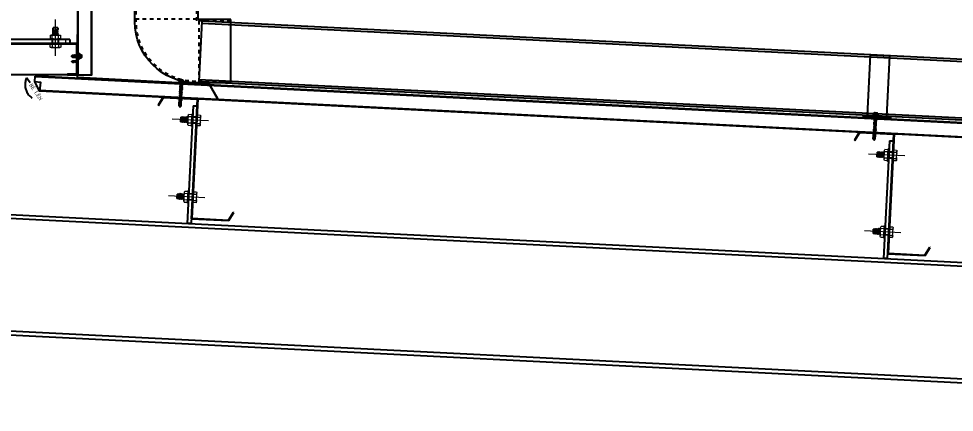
# Model space of a CAD drawing. Header units: inches. Extents: x 1359 to 46357, y -3807 to 191.
# Drawn here: x 23406.93 to 23432.88, y -905.88 to -894.96 of the extents above; entities that cross this region are included whole.
import ezdxf

# ---------------------------------------------------------------- set-up
doc = ezdxf.new("R2010")
doc.units = ezdxf.units.IN
doc.header["$MEASUREMENT"] = 0
for name, pattern in [('CENTER2', [28.575, 19.05, -3.175, 3.175, -3.175]), ('DASHED2', [9.525, 6.35, -3.175]), ('HIDDEN', [0.375, 0.25, -0.125])]:
    doc.linetypes.add(name, pattern=pattern)
for name, color, linetype in [('2', 2, 'Continuous'), ('2NET-VE', 8, 'Continuous'), ('5', 5, 'Continuous'), ('7', 7, 'Continuous'), ('DASHED', 8, 'DASHED2'), ('DOWNPOUT', 52, 'Continuous'), ('flashing', 6, 'Continuous'), ('GIANG', 1, 'Continuous'), ('ROOFING', 4, 'Continuous'), ('STRUCTURE', 1, 'Continuous')]:
    doc.layers.add(name, color=color, linetype=linetype)
doc.layers.add('8', color=8, linetype='CENTER2', lineweight=13)
doc.layers.add('S-STEEL-BEAM', color=3, linetype='Continuous', lineweight=0)
doc.styles.add('dim', font='vni-acad.shx', dxfattribs={"width": 0.65})
doc.styles.add('ST1', font='vntimeh.shx', dxfattribs={"width": 0.6})
doc.dimstyles.new('75', dxfattribs={"dimtxt": 3, "dimasz": 1.5, "dimexe": 0.5, "dimexo": 0.5, "dimgap": 1, "dimtad": 1, "dimdec": 0, "dimlfac": 75, "dimzin": 0, "dimdsep": 46, "dimtxsty": 'ST1', "dimblk": 'OBLIQUE', "dimcen": 1, "dimdle": 1, "dimclrd": 8, "dimclre": 8, "dimclrt": 3, "dimadec": 0, "dimazin": 0, "dimtfac": 1, "dimtdec": 0, "dimtix": 1, "dimtmove": 1, "dimatfit": 3, "dimfxl": 0, "dimtfill": 1, "dimtolj": 1, "dimtzin": 0, "dimlwd": -1, "dimlwe": -1, "dimarcsym": 1})

# ---------------------------------------------------------------- blocks, each defined once
blk = doc.blocks.new('*A174')
at = {"layer": 'S-STEEL-BEAM', "color": 2, "linetype": 'Continuous', "lineweight": 0}
for p, q in [((422.811, 241.769), (420.853, 241.769)), ((420.853, 241.702), (422.811, 241.702)), ((422.811, 241.702), (422.811, 241.769))]:
    blk.add_line(p, q, dxfattribs=at)
blk = doc.blocks.new('*U7')
at = {"layer": '2NET-VE', "ltscale": 0.5}
for p, q in [((0, 8.3), (12.1, 8.3)), ((25.6, 7.4), (25.5, 7.4)), ((0, -8.3), (12.1, -8.3)), ((25.6, -7.4), (25.6, -7.4))]:
    blk.add_line(p, q, dxfattribs=at)
at = {"layer": '7', "linetype": 'Continuous'}
for p, q in [((24.6, 6.4), (25.8, 7.7)), ((25, -6.4), (26.5, 6.4)), ((25.8, 7.7), (26.5, 6.4)), ((26.5, 6.4), (27.7, 7.7)), ((26.9, -6.4), (28.4, 6.4)), ((27.7, 7.7), (28.4, 6.4)), ((28.4, 6.4), (29.7, 7.7)), ((28.9, -6.4), (30.4, 6.4)), ((29.7, 7.7), (30.4, 6.4)), ((30.4, 6.4), (31.6, 7.7)), ((30.8, -6.4), (32.3, 6.4)), ((31.6, 7.7), (32.3, 6.4)), ((32.3, 6.4), (33.5, 7.7)), ((32.7, -6.4), (34.2, 6.4)), ((32.7, -6.4), (34.2, 6.4)), ((33.5, 7.7), (34.2, 6.4)), ((34.2, 6.4), (35.5, 7.7)), ((34.7, -6.4), (36.2, 6.4)), ((35.5, 7.7), (36.2, 6.4)), ((36.2, 6.4), (37.4, 7.7)), ((36.6, -6.4), (38.1, 6.4)), ((36.6, -6.4), (38.1, 6.4)), ((36.6, -6.4), (38.1, 6.4)), ((37.4, 7.7), (38.1, 6.4)), ((38.1, 6.4), (39.3, 7.7)), ((38.5, -6.4), (40, 6.4)), ((39.3, 7.7), (40, 6.4)), ((44.5, 6.4), (40, 6.4)), ((44.5, 6.4), (44.5, -6.4)), ((24.8, -6.4), (24.3, -6.4)), ((25, -6.4), (24.6, -6.4)), ((25, -6.4), (25.7, -7.7)), ((25.7, -7.7), (26.9, -6.4)), ((26.9, -6.4), (27.7, -7.7)), ((27.7, -7.7), (28.9, -6.4)), ((28.9, -6.4), (29.6, -7.7)), ((29.6, -7.7), (30.8, -6.4)), ((30.8, -6.4), (31.5, -7.7)), ((31.5, -7.7), (32.7, -6.4)), ((32.7, -6.4), (33.5, -7.7)), ((33.5, -7.7), (34.7, -6.4)), ((34.7, -6.4), (35.4, -7.7)), ((35.4, -7.7), (36.6, -6.4)), ((36.6, -6.4), (37.3, -7.7)), ((37.3, -7.7), (38.5, -6.4)), ((38.5, -6.4), (44.5, -6.4))]:
    blk.add_line(p, q, dxfattribs=at)
at = {"layer": '8', "ltscale": 10}
blk.add_line((-32.8, 0), (68.2, 0), dxfattribs=at)
at = {"layer": '8', "linetype": 'Continuous'}
for p, q in [((-10.2, 8.8), (-10.2, 11.9)), ((-10.2, -11.9), (-10.2, 11.9)), ((-0.9, 14.9), (-9.3, 14.9)), ((-1.4, 8.8), (-8.9, 8.8)), ((0, 8.8), (0, 11.9)), ((0, -11.9), (0, 11.9)), ((12.1, -17.6), (12.1, 17.6)), ((12.1, 17.6), (14.1, 17.6)), ((14.1, -17.6), (14.1, 17.6)), ((14.1, 8.8), (14.1, 11.9)), ((14.1, -11.9), (14.1, 11.9)), ((15, 14.9), (23.4, 14.9)), ((15.5, 8.8), (22.9, 8.8)), ((24.3, 8.8), (24.3, 11.9)), ((24.3, -11.9), (24.3, 11.9)), ((-10.2, -8.8), (-10.2, -11.9)), ((-9.3, -14.9), (-0.9, -14.9)), ((-1.4, -8.8), (-8.9, -8.8)), ((0, -8.8), (0, -11.9)), ((12.1, -17.6), (14.1, -17.6)), ((14.1, -8.8), (14.1, -11.9)), ((23.4, -14.9), (15, -14.9)), ((15.5, -8.8), (22.9, -8.8)), ((24.3, -8.8), (24.3, -11.9))]:
    blk.add_line(p, q, dxfattribs=at)
for centre, radius, start, end in [((-4.7, 11.9), 5.58, 146.602, 180), ((-6.1, 11.9), 4.1, 180, 228.5476), ((-6.1, 5.7), 4.1, 131.4524, 180), ((-4.1, 11.9), 4.1, 311.4524, 0), ((-4.1, 5.7), 4.1, 0, 48.5476), ((-5.6, 11.9), 5.58, 0, 33.398), ((19.7, 11.9), 5.58, 146.602, 180), ((18.2, 11.9), 4.1, 180, 228.5476), ((18.2, 5.7), 4.1, 131.4524, 180), ((20.2, 11.9), 4.1, 311.4524, 0), ((20.2, 5.7), 4.1, 0, 48.5476), ((18.8, 11.9), 5.58, 0, 33.398), ((-6.1, -5.7), 4.1, 180, 228.5476), ((-6.1, -11.9), 4.1, 131.4524, 180), ((-4.7, -11.9), 5.58, 180, 213.398), ((-4.1, -5.7), 4.1, 311.4524, 0), ((-4.1, -11.9), 4.1, 0, 48.5476), ((-5.6, -11.9), 5.58, 326.602, 0), ((18.2, -5.7), 4.1, 180, 228.5476), ((18.2, -11.9), 4.1, 131.4524, 180), ((19.7, -11.9), 5.58, 180, 213.398), ((20.2, -5.7), 4.1, 311.4524, 0), ((20.2, -11.9), 4.1, 0, 48.5476), ((18.8, -11.9), 5.58, 326.602, 0)]:
    blk.add_arc(centre, radius, start, end, dxfattribs=at)
blk = doc.blocks.new('*U8')
at = {"layer": '2NET-VE', "ltscale": 0.5}
for p, q in [((0, 8.3), (12.1, 8.3)), ((25.6, 7.4), (25.5, 7.4)), ((0, -8.3), (12.1, -8.3)), ((25.6, -7.4), (25.6, -7.4))]:
    blk.add_line(p, q, dxfattribs=at)
at = {"layer": '7', "linetype": 'Continuous'}
for p, q in [((24.6, 6.4), (25.8, 7.7)), ((25, -6.4), (26.5, 6.4)), ((25.8, 7.7), (26.5, 6.4)), ((26.5, 6.4), (27.7, 7.7)), ((26.9, -6.4), (28.4, 6.4)), ((27.7, 7.7), (28.4, 6.4)), ((28.4, 6.4), (29.7, 7.7)), ((28.9, -6.4), (30.4, 6.4)), ((29.7, 7.7), (30.4, 6.4)), ((30.4, 6.4), (31.6, 7.7)), ((30.8, -6.4), (32.3, 6.4)), ((31.6, 7.7), (32.3, 6.4)), ((32.3, 6.4), (33.5, 7.7)), ((32.7, -6.4), (34.2, 6.4)), ((32.7, -6.4), (34.2, 6.4)), ((33.5, 7.7), (34.2, 6.4)), ((34.2, 6.4), (35.5, 7.7)), ((34.7, -6.4), (36.2, 6.4)), ((35.5, 7.7), (36.2, 6.4)), ((36.2, 6.4), (37.4, 7.7)), ((36.6, -6.4), (38.1, 6.4)), ((36.6, -6.4), (38.1, 6.4)), ((36.6, -6.4), (38.1, 6.4)), ((37.4, 7.7), (38.1, 6.4)), ((38.1, 6.4), (39.3, 7.7)), ((38.5, -6.4), (40, 6.4)), ((39.3, 7.7), (40, 6.4)), ((44.5, 6.4), (40, 6.4)), ((44.5, 6.4), (44.5, -6.4)), ((24.8, -6.4), (24.3, -6.4)), ((25, -6.4), (24.6, -6.4)), ((25, -6.4), (25.7, -7.7)), ((25.7, -7.7), (26.9, -6.4)), ((26.9, -6.4), (27.7, -7.7)), ((27.7, -7.7), (28.9, -6.4)), ((28.9, -6.4), (29.6, -7.7)), ((29.6, -7.7), (30.8, -6.4)), ((30.8, -6.4), (31.5, -7.7)), ((31.5, -7.7), (32.7, -6.4)), ((32.7, -6.4), (33.5, -7.7)), ((33.5, -7.7), (34.7, -6.4)), ((34.7, -6.4), (35.4, -7.7)), ((35.4, -7.7), (36.6, -6.4)), ((36.6, -6.4), (37.3, -7.7)), ((37.3, -7.7), (38.5, -6.4)), ((38.5, -6.4), (44.5, -6.4))]:
    blk.add_line(p, q, dxfattribs=at)
at = {"layer": '8', "ltscale": 10}
blk.add_line((-32.8, 0), (68.2, 0), dxfattribs=at)
at = {"layer": '8', "linetype": 'Continuous'}
for p, q in [((-10.2, 8.8), (-10.2, 11.9)), ((-10.2, -11.9), (-10.2, 11.9)), ((-0.9, 14.9), (-9.3, 14.9)), ((-1.4, 8.8), (-8.9, 8.8)), ((0, 8.8), (0, 11.9)), ((0, -11.9), (0, 11.9)), ((12.1, -17.6), (12.1, 17.6)), ((12.1, 17.6), (14.1, 17.6)), ((14.1, -17.6), (14.1, 17.6)), ((14.1, 8.8), (14.1, 11.9)), ((14.1, -11.9), (14.1, 11.9)), ((15, 14.9), (23.4, 14.9)), ((15.5, 8.8), (22.9, 8.8)), ((24.3, 8.8), (24.3, 11.9)), ((24.3, -11.9), (24.3, 11.9)), ((-10.2, -8.8), (-10.2, -11.9)), ((-9.3, -14.9), (-0.9, -14.9)), ((-1.4, -8.8), (-8.9, -8.8)), ((0, -8.8), (0, -11.9)), ((12.1, -17.6), (14.1, -17.6)), ((14.1, -8.8), (14.1, -11.9)), ((23.4, -14.9), (15, -14.9)), ((15.5, -8.8), (22.9, -8.8)), ((24.3, -8.8), (24.3, -11.9))]:
    blk.add_line(p, q, dxfattribs=at)
for centre, radius, start, end in [((-4.7, 11.9), 5.58, 146.602, 180), ((-6.1, 11.9), 4.1, 180, 228.5476), ((-6.1, 5.7), 4.1, 131.4524, 180), ((-4.1, 11.9), 4.1, 311.4524, 0), ((-4.1, 5.7), 4.1, 0, 48.5476), ((-5.6, 11.9), 5.58, 0, 33.398), ((19.7, 11.9), 5.58, 146.602, 180), ((18.2, 11.9), 4.1, 180, 228.5476), ((18.2, 5.7), 4.1, 131.4524, 180), ((20.2, 11.9), 4.1, 311.4524, 0), ((20.2, 5.7), 4.1, 0, 48.5476), ((18.8, 11.9), 5.58, 0, 33.398), ((-6.1, -5.7), 4.1, 180, 228.5476), ((-6.1, -11.9), 4.1, 131.4524, 180), ((-4.7, -11.9), 5.58, 180, 213.398), ((-4.1, -5.7), 4.1, 311.4524, 0), ((-4.1, -11.9), 4.1, 0, 48.5476), ((-5.6, -11.9), 5.58, 326.602, 0), ((18.2, -5.7), 4.1, 180, 228.5476), ((18.2, -11.9), 4.1, 131.4524, 180), ((19.7, -11.9), 5.58, 180, 213.398), ((20.2, -5.7), 4.1, 311.4524, 0), ((20.2, -11.9), 4.1, 0, 48.5476), ((18.8, -11.9), 5.58, 326.602, 0)]:
    blk.add_arc(centre, radius, start, end, dxfattribs=at)
blk = doc.blocks.new('*U72')
at = {"layer": '2', "color": 2, "ltscale": 0.015}
for p, q in [((-65, 248.4), (-65, 250)), ((-65, 1.6), (-65, 0))]:
    blk.add_line(p, q, dxfattribs=at)
blk.add_lwpolyline([(-65, 20), (-63.9, 20), (-63.9, 1.1), (-1.1, 1.1), (-1.1, 248.9), (-63.9, 248.9), (-63.9, 230), (-65, 230), (-65, 250), (0, 250), (0, 0), (-65, 0), (-65, 20), (-63.4, 20)], dxfattribs=at)
at = {"layer": '5'}
for points in [[(8, 235), (0, 235), (0, -8), (8, -8)], [(8, 235), (8, -8)]]:
    blk.add_lwpolyline(points, dxfattribs=at)
at = {"layer": 'GIANG', "xscale": 0.75, "yscale": 0.75, "zscale": 0.75}
for name, p in [('*U8', (-1.1, 205)), ('*U7', (-1.1, 45))]:
    blk.add_blockref(name, p, dxfattribs=at)
blk = doc.blocks.new('*U9')
at = {"layer": '2NET-VE', "ltscale": 0.5}
for p, q in [((0, 8.3), (12.1, 8.3)), ((25.6, 7.4), (25.5, 7.4)), ((0, -8.3), (12.1, -8.3)), ((25.6, -7.4), (25.6, -7.4))]:
    blk.add_line(p, q, dxfattribs=at)
at = {"layer": '7', "linetype": 'Continuous'}
for p, q in [((24.6, 6.4), (25.8, 7.7)), ((25, -6.4), (26.5, 6.4)), ((25.8, 7.7), (26.5, 6.4)), ((26.5, 6.4), (27.7, 7.7)), ((26.9, -6.4), (28.4, 6.4)), ((27.7, 7.7), (28.4, 6.4)), ((28.4, 6.4), (29.7, 7.7)), ((28.9, -6.4), (30.4, 6.4)), ((29.7, 7.7), (30.4, 6.4)), ((30.4, 6.4), (31.6, 7.7)), ((30.8, -6.4), (32.3, 6.4)), ((31.6, 7.7), (32.3, 6.4)), ((32.3, 6.4), (33.5, 7.7)), ((32.7, -6.4), (34.2, 6.4)), ((32.7, -6.4), (34.2, 6.4)), ((33.5, 7.7), (34.2, 6.4)), ((34.2, 6.4), (35.5, 7.7)), ((34.7, -6.4), (36.2, 6.4)), ((35.5, 7.7), (36.2, 6.4)), ((36.2, 6.4), (37.4, 7.7)), ((36.6, -6.4), (38.1, 6.4)), ((36.6, -6.4), (38.1, 6.4)), ((36.6, -6.4), (38.1, 6.4)), ((37.4, 7.7), (38.1, 6.4)), ((38.1, 6.4), (39.3, 7.7)), ((38.5, -6.4), (40, 6.4)), ((39.3, 7.7), (40, 6.4)), ((44.5, 6.4), (40, 6.4)), ((44.5, 6.4), (44.5, -6.4)), ((24.8, -6.4), (24.3, -6.4)), ((25, -6.4), (24.6, -6.4)), ((25, -6.4), (25.7, -7.7)), ((25.7, -7.7), (26.9, -6.4)), ((26.9, -6.4), (27.7, -7.7)), ((27.7, -7.7), (28.9, -6.4)), ((28.9, -6.4), (29.6, -7.7)), ((29.6, -7.7), (30.8, -6.4)), ((30.8, -6.4), (31.5, -7.7)), ((31.5, -7.7), (32.7, -6.4)), ((32.7, -6.4), (33.5, -7.7)), ((33.5, -7.7), (34.7, -6.4)), ((34.7, -6.4), (35.4, -7.7)), ((35.4, -7.7), (36.6, -6.4)), ((36.6, -6.4), (37.3, -7.7)), ((37.3, -7.7), (38.5, -6.4)), ((38.5, -6.4), (44.5, -6.4))]:
    blk.add_line(p, q, dxfattribs=at)
at = {"layer": '8', "ltscale": 10}
blk.add_line((-32.8, 0), (68.2, 0), dxfattribs=at)
at = {"layer": '8', "linetype": 'Continuous'}
for p, q in [((-10.2, 8.8), (-10.2, 11.9)), ((-10.2, -11.9), (-10.2, 11.9)), ((-0.9, 14.9), (-9.3, 14.9)), ((-1.4, 8.8), (-8.9, 8.8)), ((0, 8.8), (0, 11.9)), ((0, -11.9), (0, 11.9)), ((12.1, -17.6), (12.1, 17.6)), ((12.1, 17.6), (14.1, 17.6)), ((14.1, -17.6), (14.1, 17.6)), ((14.1, 8.8), (14.1, 11.9)), ((14.1, -11.9), (14.1, 11.9)), ((15, 14.9), (23.4, 14.9)), ((15.5, 8.8), (22.9, 8.8)), ((24.3, 8.8), (24.3, 11.9)), ((24.3, -11.9), (24.3, 11.9)), ((-10.2, -8.8), (-10.2, -11.9)), ((-9.3, -14.9), (-0.9, -14.9)), ((-1.4, -8.8), (-8.9, -8.8)), ((0, -8.8), (0, -11.9)), ((12.1, -17.6), (14.1, -17.6)), ((14.1, -8.8), (14.1, -11.9)), ((23.4, -14.9), (15, -14.9)), ((15.5, -8.8), (22.9, -8.8)), ((24.3, -8.8), (24.3, -11.9))]:
    blk.add_line(p, q, dxfattribs=at)
for centre, radius, start, end in [((-4.7, 11.9), 5.58, 146.602, 180), ((-6.1, 11.9), 4.1, 180, 228.5476), ((-6.1, 5.7), 4.1, 131.4524, 180), ((-4.1, 11.9), 4.1, 311.4524, 0), ((-4.1, 5.7), 4.1, 0, 48.5476), ((-5.6, 11.9), 5.58, 0, 33.398), ((19.7, 11.9), 5.58, 146.602, 180), ((18.2, 11.9), 4.1, 180, 228.5476), ((18.2, 5.7), 4.1, 131.4524, 180), ((20.2, 11.9), 4.1, 311.4524, 0), ((20.2, 5.7), 4.1, 0, 48.5476), ((18.8, 11.9), 5.58, 0, 33.398), ((-6.1, -5.7), 4.1, 180, 228.5476), ((-6.1, -11.9), 4.1, 131.4524, 180), ((-4.7, -11.9), 5.58, 180, 213.398), ((-4.1, -5.7), 4.1, 311.4524, 0), ((-4.1, -11.9), 4.1, 0, 48.5476), ((-5.6, -11.9), 5.58, 326.602, 0), ((18.2, -5.7), 4.1, 180, 228.5476), ((18.2, -11.9), 4.1, 131.4524, 180), ((19.7, -11.9), 5.58, 180, 213.398), ((20.2, -5.7), 4.1, 311.4524, 0), ((20.2, -11.9), 4.1, 0, 48.5476), ((18.8, -11.9), 5.58, 326.602, 0)]:
    blk.add_arc(centre, radius, start, end, dxfattribs=at)
blk = doc.blocks.new('*U10')
at = {"layer": '2NET-VE', "ltscale": 0.5}
for p, q in [((0, 8.3), (12.1, 8.3)), ((25.6, 7.4), (25.5, 7.4)), ((0, -8.3), (12.1, -8.3)), ((25.6, -7.4), (25.6, -7.4))]:
    blk.add_line(p, q, dxfattribs=at)
at = {"layer": '7', "linetype": 'Continuous'}
for p, q in [((24.6, 6.4), (25.8, 7.7)), ((25, -6.4), (26.5, 6.4)), ((25.8, 7.7), (26.5, 6.4)), ((26.5, 6.4), (27.7, 7.7)), ((26.9, -6.4), (28.4, 6.4)), ((27.7, 7.7), (28.4, 6.4)), ((28.4, 6.4), (29.7, 7.7)), ((28.9, -6.4), (30.4, 6.4)), ((29.7, 7.7), (30.4, 6.4)), ((30.4, 6.4), (31.6, 7.7)), ((30.8, -6.4), (32.3, 6.4)), ((31.6, 7.7), (32.3, 6.4)), ((32.3, 6.4), (33.5, 7.7)), ((32.7, -6.4), (34.2, 6.4)), ((32.7, -6.4), (34.2, 6.4)), ((33.5, 7.7), (34.2, 6.4)), ((34.2, 6.4), (35.5, 7.7)), ((34.7, -6.4), (36.2, 6.4)), ((35.5, 7.7), (36.2, 6.4)), ((36.2, 6.4), (37.4, 7.7)), ((36.6, -6.4), (38.1, 6.4)), ((36.6, -6.4), (38.1, 6.4)), ((36.6, -6.4), (38.1, 6.4)), ((37.4, 7.7), (38.1, 6.4)), ((38.1, 6.4), (39.3, 7.7)), ((38.5, -6.4), (40, 6.4)), ((39.3, 7.7), (40, 6.4)), ((44.5, 6.4), (40, 6.4)), ((44.5, 6.4), (44.5, -6.4)), ((24.8, -6.4), (24.3, -6.4)), ((25, -6.4), (24.6, -6.4)), ((25, -6.4), (25.7, -7.7)), ((25.7, -7.7), (26.9, -6.4)), ((26.9, -6.4), (27.7, -7.7)), ((27.7, -7.7), (28.9, -6.4)), ((28.9, -6.4), (29.6, -7.7)), ((29.6, -7.7), (30.8, -6.4)), ((30.8, -6.4), (31.5, -7.7)), ((31.5, -7.7), (32.7, -6.4)), ((32.7, -6.4), (33.5, -7.7)), ((33.5, -7.7), (34.7, -6.4)), ((34.7, -6.4), (35.4, -7.7)), ((35.4, -7.7), (36.6, -6.4)), ((36.6, -6.4), (37.3, -7.7)), ((37.3, -7.7), (38.5, -6.4)), ((38.5, -6.4), (44.5, -6.4))]:
    blk.add_line(p, q, dxfattribs=at)
at = {"layer": '8', "ltscale": 10}
blk.add_line((-32.8, 0), (68.2, 0), dxfattribs=at)
at = {"layer": '8', "linetype": 'Continuous'}
for p, q in [((-10.2, 8.8), (-10.2, 11.9)), ((-10.2, -11.9), (-10.2, 11.9)), ((-0.9, 14.9), (-9.3, 14.9)), ((-1.4, 8.8), (-8.9, 8.8)), ((0, 8.8), (0, 11.9)), ((0, -11.9), (0, 11.9)), ((12.1, -17.6), (12.1, 17.6)), ((12.1, 17.6), (14.1, 17.6)), ((14.1, -17.6), (14.1, 17.6)), ((14.1, 8.8), (14.1, 11.9)), ((14.1, -11.9), (14.1, 11.9)), ((15, 14.9), (23.4, 14.9)), ((15.5, 8.8), (22.9, 8.8)), ((24.3, 8.8), (24.3, 11.9)), ((24.3, -11.9), (24.3, 11.9)), ((-10.2, -8.8), (-10.2, -11.9)), ((-9.3, -14.9), (-0.9, -14.9)), ((-1.4, -8.8), (-8.9, -8.8)), ((0, -8.8), (0, -11.9)), ((12.1, -17.6), (14.1, -17.6)), ((14.1, -8.8), (14.1, -11.9)), ((23.4, -14.9), (15, -14.9)), ((15.5, -8.8), (22.9, -8.8)), ((24.3, -8.8), (24.3, -11.9))]:
    blk.add_line(p, q, dxfattribs=at)
for centre, radius, start, end in [((-4.7, 11.9), 5.58, 146.602, 180), ((-6.1, 11.9), 4.1, 180, 228.5476), ((-6.1, 5.7), 4.1, 131.4524, 180), ((-4.1, 11.9), 4.1, 311.4524, 0), ((-4.1, 5.7), 4.1, 0, 48.5476), ((-5.6, 11.9), 5.58, 0, 33.398), ((19.7, 11.9), 5.58, 146.602, 180), ((18.2, 11.9), 4.1, 180, 228.5476), ((18.2, 5.7), 4.1, 131.4524, 180), ((20.2, 11.9), 4.1, 311.4524, 0), ((20.2, 5.7), 4.1, 0, 48.5476), ((18.7, 11.9), 5.58, 0, 33.398), ((-6.1, -5.7), 4.1, 180, 228.5476), ((-6.1, -11.9), 4.1, 131.4524, 180), ((-4.7, -11.9), 5.58, 180, 213.398), ((-4.1, -5.7), 4.1, 311.4524, 0), ((-4.1, -11.9), 4.1, 0, 48.5476), ((-5.6, -11.9), 5.58, 326.602, 0), ((18.2, -5.7), 4.1, 180, 228.5476), ((18.2, -11.9), 4.1, 131.4524, 180), ((19.7, -11.9), 5.58, 180, 213.398), ((20.2, -5.7), 4.1, 311.4524, 0), ((20.2, -11.9), 4.1, 0, 48.5476), ((18.7, -11.9), 5.58, 326.602, 0)]:
    blk.add_arc(centre, radius, start, end, dxfattribs=at)
blk = doc.blocks.new('*U70')
at = {"layer": '2', "color": 2, "ltscale": 0.015}
for p, q in [((-1.1, 250), (-1.1, 1.1)), ((-1.1, 250), (70.9, 250)), ((70.3, 248.9), (0, 248.9)), ((0, 248.9), (0, 0)), ((79.9, 232.1), (70.3, 248.9)), ((70.9, 250), (80.9, 232.7)), ((80.9, 232.7), (79.9, 232.1)), ((-88, 17.3), (-87, 17.9)), ((-88, 17.3), (-87, 17.9)), ((-78, 0), (-88, 17.3)), ((-77.4, 1.1), (-87, 17.9)), ((-78.8, 1.4), (-78, 0)), ((0, 0), (-78, 0)), ((-1.1, 1.1), (-77.4, 1.1))]:
    blk.add_line(p, q, dxfattribs=at)
at = {"layer": '5'}
for points in [[(8, 235), (0, 235), (0, -10), (8, -10)], [(8, 235), (8, -10)]]:
    blk.add_lwpolyline(points, dxfattribs=at)
at = {"layer": 'GIANG', "xscale": 0.75, "yscale": 0.75, "zscale": 0.75}
for name, p in [('*U9', (-1.1, 205)), ('*U10', (-1.1, 45))]:
    blk.add_blockref(name, p, dxfattribs=at)
blk = doc.blocks.new('Short_Self_drilling')
at = {"layer": 'STRUCTURE', "color": 1, "linetype": 'Continuous'}
for p, q in [((6.4, 1.7), (-6.4, 1.7)), ((5.1, 3.8), (-5.1, 3.8)), ((-2.6, 2.9), (-5.1, 2.9)), ((-3.4, 3.8), (-3.4, 6.8)), ((3, 7.2), (-3, 7.2)), ((2.6, 2.9), (-2.6, 2.9)), ((-2.1, 2.8), (-2.1, 2.9)), ((6.3, 0), (0, 0)), ((2.2, 2.8), (2.2, 2.9)), ((2.2, -0.5), (2.2, 0)), ((5.1, 2.9), (2.6, 2.9)), ((3.4, 3.8), (3.4, 6.8)), ((3, -1.2), (-2.7, -0.2)), ((3, -2.7), (-2.7, -1.8)), ((3, -4.2), (-2.7, -3.3)), ((3, -5.8), (-2.7, -4.8)), ((3, -7.3), (-2.7, -6.3)), ((-1.9, -8), (-2.7, -7.9)), ((-2.1, -1.4), (-2.1, -0.9)), ((-2.1, -2.9), (-2.1, -2.4)), ((-2.1, -4.4), (-2.1, -3.9)), ((-2.1, -6), (-2.1, -5.4)), ((-2.1, -7.5), (-2.1, -7)), ((-2.1, -12.3), (-2.1, -8.5)), ((3, -8.8), (-1.1, -8.1)), ((2.1, -12.3), (2.1, -9.1)), ((2.2, -2), (2.2, -1.5)), ((2.2, -3.6), (2.2, -3)), ((2.2, -5.1), (2.2, -4.6)), ((2.2, -6.6), (2.2, -6.1)), ((2.2, -8.1), (2.2, -7.6))]:
    blk.add_line(p, q, dxfattribs=at)
blk.add_lwpolyline([(6.4, 1.3), (6.4, 1.7), (2.1, 2.8), (-2.1, 2.8), (-6.4, 1.7), (-6.4, 1.3)], close=True, dxfattribs=at)
for points in [[(-6.4, 1.3, -0.088869), (-6.3, 0), (0, 0)], [(-0.1, 3.8), (-0.3, 6.2, 0.338878), (-3.1, 6.2), (-3.3, 3.8)], [(3.3, 3.8), (3.1, 6.2, 0.338878), (0.3, 6.2), (0.1, 3.8)], [(2.1, -12.3), (0.2, -14.2, -0.333596), (-0.2, -14.2), (-2.1, -12.3)], [(-0.1, -14), (-1, -12.2, -0.148657), (-1.4, -11.2), (-2, -7.7, -0.815006), (-1.2, -7.8, 0.150833), (-0.8, -8.7)], [(2.1, -12.3), (1.7, -11.7, 0.52242), (0.9, -11.7), (-0.2, -14.2)]]:
    blk.add_lwpolyline(points, format="xyb", dxfattribs=at)
for points in [[(3, -1.2), (2.2, -1.5), (-2.1, -0.8), (-2.7, -0.2), (-2.4, 0)], [(3, -2.7), (2.2, -3), (-2.1, -2.4), (-2.7, -1.8), (-2.1, -1.4), (2.2, -2), (3, -2.7)], [(3, -4.2), (2.2, -4.6), (-2.1, -3.9), (-2.7, -3.3), (-2.1, -2.9), (2.2, -3.6), (3, -4.2)], [(3, -5.8), (2.2, -6.1), (-2.1, -5.4), (-2.7, -4.8), (-2.1, -4.4), (2.2, -5.1), (3, -5.8)], [(3, -7.3), (2.2, -7.6), (-2.1, -7), (-2.7, -6.3), (-2.1, -6), (2.2, -6.6), (3, -7.3)], [(-1.8, -8.5), (-2.1, -8.5), (-2.7, -7.9), (-2.1, -7.5), (-1.8, -7.5)], [(-1.3, -7.6), (2.2, -8.1), (3, -8.8)], [(-1.2, 0), (2.2, -0.5), (3, -1.2)], [(3, -8.8), (2.2, -9.1), (-0.8, -8.7)]]:
    blk.add_lwpolyline(points, dxfattribs=at)
for centre, radius, start, end in [((-5, 3.3), 0.455, 109.7949, 250.2674), ((-3, 6.8), 0.429, 90.0311, 180.0311), ((3, 6.8), 0.429, 0.0311, 90.0311), ((5.1, 3.3), 0.435, 279.7276, 80.3347), ((10, 0.2), 3.74, 162.2963, 182.6103)]:
    blk.add_arc(centre, radius, start, end, dxfattribs=at)
blk = doc.blocks.new('HFR-1')
at = {"layer": 'STRUCTURE', "color": 1, "linetype": 'Continuous'}
for p, q in [((-5.5, 0), (5.5, 0)), ((-5.2, 0.8), (-3.4, 1.5)), ((5.2, 0.8), (3.4, 1.5)), ((-2.4, -1.2), (-3, -1.6)), ((-3, -1.6), (-2.4, -1.9)), ((-2.4, -1.9), (-3, -2.3)), ((-3, -2.3), (-2.4, -2.6)), ((-2.4, -2.6), (-3, -3)), ((-3, -3), (-2.4, -3.3)), ((-2.4, -3.3), (-3, -3.7)), ((-3, -3.7), (-2.4, -4.1)), ((-2.4, -4.1), (-3, -4.4)), ((-3, -4.4), (-2.4, -4.8)), ((-2.4, -4.8), (-3, -5.1)), ((-3, -5.1), (-2.4, -5.5)), ((-2.4, -5.5), (-3, -5.8)), ((-3, -5.8), (-2.4, -6.2)), ((-2.4, -6.2), (-3, -6.6)), ((-3, -6.6), (-2.4, -6.9)), ((-2.4, -6.9), (-3, -7.3)), ((-3, -7.3), (-2.4, -7.6)), ((-2.4, -7.6), (-3, -8)), ((-3, -8), (-2.4, -8.3)), ((-2.4, -8.3), (-3, -8.7)), ((-3, -8.7), (-2.4, -9)), ((-2.4, -9), (-3, -9.4)), ((-3, -9.4), (-2.4, -9.7)), ((-2.4, -9.7), (-3, -10.1)), ((-3, -10.1), (-2.4, -10.5)), ((-2.4, -10.5), (-3, -10.8)), ((-3, -10.8), (-2.4, -11.2)), ((-2.4, -11.2), (-3, -11.5)), ((-3, -11.5), (-2.4, -11.9)), ((-2.9, -1.6), (2.9, -1.4)), ((-2.9, -2.3), (2.9, -2.1)), ((-2.9, -3), (2.9, -2.8)), ((-2.9, -3.7), (2.9, -3.6)), ((-2.9, -4.4), (2.9, -4.3)), ((-2.9, -5.1), (2.9, -5)), ((-2.9, -5.9), (2.9, -5.7)), ((-2.9, -6.6), (2.9, -6.4)), ((-2.9, -7.3), (2.9, -7.1)), ((-2.9, -8), (2.9, -7.8)), ((-2.9, -8.7), (2.9, -8.5)), ((-2.9, -9.4), (2.9, -9.2)), ((-2.9, -10.1), (1.5, -10)), ((-2.9, -10.8), (1.3, -10.7)), ((-2.9, -11.5), (0.9, -11.4)), ((-2.5, -17.4), (-2.5, -11.8)), ((-2.5, -17.4), (-2, -16.7)), ((-2.5, -17.4), (-0.2, -19.7)), ((2.4, -1.1), (-2.4, -1.2)), ((2.4, -1.8), (-2.4, -1.9)), ((-2.4, -1.9), (2.4, -1.8)), ((-2.4, -2.6), (2.4, -2.5)), ((2.4, -2.5), (-2.4, -2.6)), ((-2.4, -3.3), (2.4, -3.2)), ((2.4, -3.2), (-2.4, -3.3)), ((-2.4, -4.1), (2.4, -3.9)), ((2.4, -3.9), (-2.4, -4.1)), ((-2.4, -4.8), (2.4, -4.6)), ((2.4, -4.6), (-2.4, -4.8)), ((-2.4, -5.5), (2.4, -5.3)), ((2.4, -5.3), (-2.4, -5.5)), ((-2.4, -6.2), (2.4, -6)), ((2.4, -6), (-2.4, -6.2)), ((-2.4, -6.9), (2.4, -6.8)), ((2.4, -6.8), (-2.4, -6.9)), ((-2.4, -7.6), (2.4, -7.5)), ((2.4, -7.5), (-2.4, -7.6)), ((-2.4, -8.3), (2.4, -8.2)), ((2.4, -8.2), (-2.4, -8.3)), ((-2.4, -9), (2.4, -8.9)), ((2.4, -8.9), (-2.4, -9)), ((-2.4, -9.7), (2.4, -9.6)), ((2.4, -9.6), (-2.4, -9.7)), ((1.4, -10.3), (-2.4, -10.5)), ((-2.4, -10.5), (1.4, -10.3)), ((-2.4, -11.2), (1.1, -11.1)), ((1.1, -11.1), (-2.4, -11.2)), ((-2.4, -11.9), (0.4, -11.8)), ((-1, -16.7), (0.2, -19.7)), ((0.1, -19.4), (1.2, -17.3)), ((0.2, -19.7), (2.5, -17.4)), ((1.6, -16.1), (2.3, -10.2)), ((2.2, -10), (2.9, -10)), ((2.2, -11), (2.4, -11)), ((2.4, -11), (2.2, -11)), ((2.2, -11.4), (2.9, -11.4)), ((2.2, -11.7), (2.4, -11.7)), ((2.4, -10.3), (2.3, -10.3)), ((2.3, -10.3), (2.4, -10.3)), ((2.3, -10.7), (2.9, -10.7)), ((2.9, -1.4), (2.4, -1.1)), ((2.4, -1.8), (2.9, -1.4)), ((2.9, -2.1), (2.4, -1.8)), ((2.4, -2.5), (2.9, -2.1)), ((2.9, -2.8), (2.4, -2.5)), ((2.4, -3.2), (2.9, -2.8)), ((2.9, -3.6), (2.4, -3.2)), ((2.4, -3.9), (2.9, -3.6)), ((2.9, -4.3), (2.4, -3.9)), ((2.4, -4.6), (2.9, -4.3)), ((2.9, -5), (2.4, -4.6)), ((2.4, -5.3), (2.9, -5)), ((2.9, -5.7), (2.4, -5.3)), ((2.4, -6), (2.9, -5.7)), ((2.9, -6.4), (2.4, -6)), ((2.4, -6.8), (2.9, -6.4)), ((2.9, -7.1), (2.4, -6.8)), ((2.4, -7.5), (2.9, -7.1)), ((2.9, -7.8), (2.4, -7.5)), ((2.4, -8.2), (2.9, -7.8)), ((2.9, -8.5), (2.4, -8.2)), ((2.4, -8.9), (2.9, -8.5)), ((2.9, -9.2), (2.4, -8.9)), ((2.4, -9.6), (2.9, -9.2)), ((2.9, -10), (2.4, -9.6)), ((2.4, -10.3), (2.9, -10)), ((2.9, -10.7), (2.4, -10.3)), ((2.4, -11), (2.9, -10.7)), ((2.9, -11.4), (2.4, -11)), ((2.4, -11.7), (2.9, -11.4)), ((2.5, -17.4), (2.5, -11.7))]:
    blk.add_line(p, q, dxfattribs=at)
at = {"layer": 'STRUCTURE', "color": 1, "linetype": 'Continuous', "ltscale": 8}
for p in [(-3.4, 1.5), (3.4, 1.5)]:
    blk.add_line(p, (0, 1.5), dxfattribs=at)
at = {"layer": 'STRUCTURE', "color": 1, "linetype": 'DASHED2'}
for p in [(-1.9, 1.5), (1.9, 1.5)]:
    blk.add_line(p, (0, 0), dxfattribs=at)
at = {"layer": 'STRUCTURE', "color": 1, "linetype": 'Continuous', "ltscale": 8}
for centre, start, end in [((-4.7, 0.2), 130.41, 194.8062), ((4.7, 0.2), 345.1938, 49.59)]:
    blk.add_arc(centre, 0.801, start, end, dxfattribs=at)
at = {"layer": 'STRUCTURE', "color": 1, "linetype": 'Continuous'}
for centre, radius, start, end in [((-7.3, -9), 9.14, 58.065, 78.8402), ((5.1, -3.8), 3.83, 84.2039, 134.3621), ((-1.5, -17.1), 0.59, 34.2302, 144.5641), ((0, -19.4), 0.331, 231.6348, 305.4287), ((-0.5, -10.1), 1.93, 296.6041, 355.3922), ((-0.6, -16), 2.2, 324.0048, 357.8268), ((1.9, -10.3), 0.444, 15.9762, 172.6971)]:
    blk.add_arc(centre, radius, start, end, dxfattribs=at)
blk = doc.blocks.new('A$C26A6701F')
at = {"layer": 'STRUCTURE', "color": 1, "linetype": 'Continuous'}
for p, q in [((0, 17.21), (1.33, 17.54)), ((0, 17.08), (0, 17.21)), ((0, 17.21), (4, 17.21)), ((4, 17.08), (0, 17.08)), ((3.94, 16.71), (0.06, 16.71)), ((0.4, 17.84), (3.6, 17.84)), ((0.4, 17.57), (1.2, 17.57)), ((0.93, 17.84), (0.93, 18.77)), ((0.97, 17.84), (1.03, 18.61)), ((1.07, 18.91), (2.93, 18.91)), ((1.11, 12.88), (2.89, 13.15)), ((1.38, 13.08), (1.11, 12.88)), ((1.12, 14.3), (2.9, 14.57)), ((1.39, 14.5), (1.12, 14.3)), ((1.12, 14.3), (1.38, 14.19)), ((1.12, 13.82), (2.9, 14.1)), ((1.39, 14.03), (1.12, 13.82)), ((1.12, 13.82), (1.38, 13.72)), ((1.12, 13.35), (2.89, 13.63)), ((1.38, 13.56), (1.12, 13.35)), ((1.12, 13.35), (1.38, 13.24)), ((1.13, 15.25), (2.9, 15.52)), ((1.39, 15.45), (1.13, 15.25)), ((1.13, 15.25), (1.39, 15.14)), ((1.13, 14.77), (2.9, 15.05)), ((1.39, 14.98), (1.13, 14.77)), ((1.13, 14.77), (1.39, 14.66)), ((1.19, 16.71), (1.14, 16.67)), ((1.14, 16.67), (1.4, 16.71)), ((1.14, 16.67), (1.4, 16.56)), ((1.14, 16.2), (2.91, 16.47)), ((1.4, 16.4), (1.14, 16.2)), ((1.14, 16.2), (1.39, 16.09)), ((1.14, 15.72), (2.91, 16)), ((1.4, 15.93), (1.14, 15.72)), ((1.14, 15.72), (1.39, 15.61)), ((1.2, 17.57), (2.8, 17.57)), ((1.33, 17.54), (1.33, 17.57)), ((1.33, 17.54), (2.67, 17.54)), ((1.38, 14.19), (2.72, 14.38)), ((1.38, 14.03), (1.38, 14.19)), ((1.38, 13.72), (2.72, 13.91)), ((2.69, 13.74), (1.38, 13.56)), ((1.38, 13.56), (1.38, 13.72)), ((1.38, 13.24), (2.72, 13.44)), ((2.69, 13.27), (1.38, 13.08)), ((1.38, 13.24), (1.38, 13.08)), ((1.39, 16.09), (2.73, 16.28)), ((1.39, 15.93), (1.39, 16.09)), ((1.39, 15.61), (2.73, 15.81)), ((2.7, 15.64), (1.39, 15.45)), ((1.39, 15.45), (1.39, 15.61)), ((1.39, 15.14), (2.73, 15.33)), ((2.7, 15.16), (1.39, 14.98)), ((1.39, 14.98), (1.39, 15.14)), ((1.39, 14.66), (2.73, 14.86)), ((2.7, 14.69), (1.39, 14.5)), ((1.39, 14.5), (1.39, 14.67)), ((2.7, 14.21), (1.39, 14.03)), ((1.4, 16.56), (2.42, 16.71)), ((2.71, 16.59), (1.4, 16.4)), ((1.4, 16.4), (1.4, 16.56)), ((2.71, 16.11), (1.4, 15.93)), ((1.91, 18.61), (1.97, 17.84)), ((2.04, 17.84), (2.1, 18.61)), ((2.67, 17.54), (2.67, 17.57)), ((2.67, 17.54), (4, 17.21)), ((2.69, 13.74), (2.69, 13.91)), ((2.69, 13.74), (2.89, 13.63)), ((2.69, 13.43), (2.69, 13.27)), ((2.69, 13.27), (2.89, 13.15)), ((2.7, 15.64), (2.7, 15.8)), ((2.7, 15.64), (2.9, 15.52)), ((2.7, 15.16), (2.7, 15.33)), ((2.7, 15.16), (2.9, 15.05)), ((2.7, 14.69), (2.7, 14.85)), ((2.7, 14.69), (2.9, 14.57)), ((2.7, 14.21), (2.7, 14.38)), ((2.7, 14.21), (2.9, 14.1)), ((2.71, 16.59), (2.71, 16.71)), ((2.71, 16.59), (2.91, 16.47)), ((2.71, 16.11), (2.71, 16.28)), ((2.71, 16.11), (2.91, 16)), ((2.71, 12.96), (2.89, 13.15)), ((2.72, 14.38), (2.9, 14.57)), ((2.72, 13.91), (2.9, 14.1)), ((2.72, 13.44), (2.89, 13.63)), ((2.73, 16.28), (2.91, 16.47)), ((2.73, 15.81), (2.91, 16)), ((2.73, 15.33), (2.9, 15.52)), ((2.73, 14.86), (2.9, 15.05)), ((2.8, 17.57), (3.6, 17.57)), ((2.97, 18.61), (3.04, 17.84)), ((3.07, 17.84), (3.07, 18.77)), ((4, 17.21), (4, 17.08)), ((1.05, 6.71), (2.83, 6.98)), ((1.31, 6.91), (1.05, 6.71)), ((1.05, 6.71), (1.31, 6.6)), ((1.05, 6.23), (2.82, 6.51)), ((1.06, 8.13), (2.84, 8.41)), ((1.33, 8.34), (1.06, 8.13)), ((1.06, 8.13), (1.32, 8.02)), ((1.06, 7.65), (2.83, 7.93)), ((1.32, 7.86), (1.06, 7.65)), ((1.06, 7.65), (1.32, 7.55)), ((1.06, 7.18), (2.83, 7.46)), ((1.32, 7.39), (1.06, 7.18)), ((1.06, 7.18), (1.32, 7.07)), ((1.07, 8.6), (2.84, 8.88)), ((1.33, 8.81), (1.07, 8.6)), ((1.07, 8.6), (1.33, 8.5)), ((1.08, 9.55), (2.86, 9.83)), ((1.34, 9.76), (1.08, 9.55)), ((1.08, 9.55), (1.34, 9.45)), ((1.08, 9.08), (2.85, 9.36)), ((1.34, 9.29), (1.08, 9.08)), ((1.08, 9.08), (1.34, 8.97)), ((1.09, 10.98), (2.86, 11.25)), ((1.35, 11.18), (1.09, 10.98)), ((1.09, 10.98), (1.35, 10.87)), ((1.09, 10.5), (2.86, 10.78)), ((1.35, 10.71), (1.09, 10.5)), ((1.09, 10.5), (1.35, 10.39)), ((1.09, 10.03), (2.86, 10.3)), ((1.35, 10.23), (1.09, 10.03)), ((1.09, 10.03), (1.34, 9.92)), ((1.1, 11.93), (2.88, 12.2)), ((1.36, 12.13), (1.1, 11.93)), ((1.1, 11.93), (1.36, 11.82)), ((1.1, 11.45), (2.87, 11.73)), ((1.36, 11.66), (1.1, 11.45)), ((1.1, 11.45), (1.36, 11.34)), ((1.11, 12.88), (1.37, 12.77)), ((1.11, 12.4), (2.88, 12.68)), ((1.37, 12.61), (1.11, 12.4)), ((1.11, 12.4), (1.37, 12.29)), ((2.63, 7.1), (1.31, 6.91)), ((1.31, 6.6), (2.65, 6.79)), ((2.62, 6.62), (1.31, 6.44)), ((1.31, 6.44), (1.31, 6.6)), ((1.32, 8.02), (2.66, 8.22)), ((2.63, 8.05), (1.32, 7.86)), ((1.32, 7.86), (1.32, 8.02)), ((1.32, 7.55), (2.66, 7.74)), ((2.63, 7.57), (1.32, 7.39)), ((1.32, 7.39), (1.32, 7.55)), ((1.32, 7.07), (2.66, 7.27)), ((1.32, 6.91), (1.32, 7.07)), ((2.64, 9), (1.33, 8.81)), ((1.33, 8.81), (1.34, 8.97)), ((1.33, 8.5), (2.67, 8.69)), ((2.64, 8.52), (1.33, 8.34)), ((1.33, 8.34), (1.33, 8.5)), ((1.34, 9.92), (2.68, 10.11)), ((2.65, 9.95), (1.34, 9.76)), ((1.34, 9.92), (1.34, 9.76)), ((1.34, 9.45), (2.68, 9.64)), ((2.65, 9.47), (1.34, 9.29)), ((1.34, 9.29), (1.34, 9.45)), ((1.34, 8.97), (2.67, 9.17)), ((2.66, 11.37), (1.35, 11.18)), ((1.35, 11.18), (1.36, 11.34)), ((1.35, 10.87), (2.69, 11.06)), ((2.66, 10.89), (1.35, 10.71)), ((1.35, 10.71), (1.35, 10.87)), ((1.35, 10.39), (2.69, 10.59)), ((2.66, 10.42), (1.35, 10.23)), ((1.35, 10.23), (1.35, 10.39)), ((2.68, 12.32), (1.36, 12.13)), ((1.36, 11.82), (2.7, 12.01)), ((2.67, 11.84), (1.36, 11.66)), ((1.36, 11.66), (1.36, 11.82)), ((1.36, 11.34), (2.7, 11.54)), ((1.37, 12.77), (2.71, 12.96)), ((2.68, 12.79), (1.37, 12.61)), ((1.37, 12.61), (1.37, 12.77)), ((1.37, 12.29), (2.71, 12.49)), ((1.37, 12.13), (1.37, 12.29)), ((2.62, 6.62), (2.62, 6.79)), ((2.62, 6.62), (2.82, 6.51)), ((2.63, 8.05), (2.63, 8.21)), ((2.63, 8.05), (2.83, 7.93)), ((2.63, 7.57), (2.63, 7.74)), ((2.63, 7.57), (2.83, 7.46)), ((2.63, 7.1), (2.63, 7.26)), ((2.63, 7.1), (2.83, 6.98)), ((2.64, 9), (2.64, 9.16)), ((2.64, 9), (2.84, 8.88)), ((2.64, 8.52), (2.64, 8.69)), ((2.64, 8.52), (2.84, 8.41)), ((2.64, 6.32), (2.82, 6.51)), ((2.65, 10.1), (2.65, 9.95)), ((2.65, 9.95), (2.86, 9.83)), ((2.65, 9.47), (2.65, 9.64)), ((2.65, 9.47), (2.85, 9.36)), ((2.65, 6.79), (2.83, 6.98)), ((2.66, 11.37), (2.67, 11.53)), ((2.66, 11.37), (2.86, 11.25)), ((2.66, 10.89), (2.67, 11.06)), ((2.66, 10.89), (2.86, 10.78)), ((2.66, 10.42), (2.66, 10.58)), ((2.66, 10.42), (2.86, 10.3)), ((2.66, 8.22), (2.84, 8.41)), ((2.66, 7.74), (2.83, 7.93)), ((2.66, 7.27), (2.83, 7.46)), ((2.67, 11.84), (2.67, 12.01)), ((2.67, 11.84), (2.87, 11.73)), ((2.67, 9.17), (2.85, 9.36)), ((2.67, 8.69), (2.84, 8.88)), ((2.68, 12.79), (2.68, 12.96)), ((2.68, 12.79), (2.88, 12.68)), ((2.68, 12.32), (2.68, 12.48)), ((2.68, 12.32), (2.88, 12.2)), ((2.68, 10.11), (2.86, 10.3)), ((2.68, 9.64), (2.86, 9.83)), ((2.69, 11.06), (2.86, 11.25)), ((2.69, 10.59), (2.86, 10.78)), ((2.7, 12.01), (2.88, 12.2)), ((2.7, 11.54), (2.87, 11.73)), ((2.71, 12.49), (2.88, 12.68)), ((1.02, 3.86), (2.8, 4.14)), ((1.28, 4.07), (1.02, 3.86)), ((1.02, 3.86), (1.28, 3.75)), ((1.28, 3.59), (1.02, 3.38)), ((1.02, 3.38), (2.31, 3.59)), ((1.02, 3.38), (1.28, 3.28)), ((1.03, 4.81), (2.81, 5.09)), ((1.29, 5.02), (1.03, 4.81)), ((1.03, 4.81), (1.29, 4.7)), ((1.03, 4.33), (2.8, 4.61)), ((1.29, 4.54), (1.03, 4.33)), ((1.03, 4.33), (1.28, 4.23)), ((1.04, 5.76), (2.81, 6.03)), ((1.3, 5.96), (1.04, 5.76)), ((1.04, 5.76), (1.3, 5.65)), ((1.04, 5.28), (2.81, 5.56)), ((1.3, 5.49), (1.04, 5.28)), ((1.04, 5.28), (1.29, 5.17)), ((1.31, 6.44), (1.05, 6.23)), ((1.05, 6.23), (1.31, 6.12)), ((1.27, 0.62), (1.28, 3.28)), ((1.27, 0.62), (1.41, 0.81)), ((1.27, 0.62), (1.88, 0.02)), ((1.28, 4.23), (2.62, 4.42)), ((2.62, 4.25), (1.28, 4.07)), ((1.28, 4.07), (1.28, 4.23)), ((1.28, 3.75), (2.62, 3.95)), ((1.28, 3.59), (1.28, 3.75)), ((2.35, 3.74), (1.28, 3.59)), ((1.28, 3.28), (2.21, 3.41)), ((1.29, 5.17), (2.63, 5.37)), ((2.6, 5.2), (1.29, 5.02)), ((1.29, 5.01), (1.29, 5.17)), ((1.29, 4.7), (2.63, 4.9)), ((2.6, 4.72), (1.29, 4.54)), ((1.29, 4.54), (1.29, 4.7)), ((2.61, 6.15), (1.3, 5.96)), ((1.3, 5.96), (1.31, 6.12)), ((1.3, 5.65), (2.64, 5.84)), ((2.61, 5.67), (1.3, 5.49)), ((1.3, 5.49), (1.3, 5.65)), ((1.31, 6.12), (2.64, 6.32)), ((1.67, 0.81), (1.98, 0.02)), ((1.96, 0.08), (2.26, 0.64)), ((1.98, 0.02), (2.6, 0.61)), ((2.38, 0.96), (2.56, 3.71)), ((2.62, 3.78), (2.52, 3.77)), ((2.52, 3.46), (2.61, 3.47)), ((2.54, 3.62), (2.79, 3.66)), ((2.6, 5.2), (2.61, 5.36)), ((2.6, 5.2), (2.81, 5.09)), ((2.6, 4.72), (2.6, 4.89)), ((2.6, 4.72), (2.8, 4.61)), ((2.6, 0.61), (2.61, 3.47)), ((2.61, 6.15), (2.62, 6.31)), ((2.61, 6.15), (2.81, 6.03)), ((2.61, 5.67), (2.61, 5.84)), ((2.61, 5.67), (2.81, 5.56)), ((2.61, 3.47), (2.79, 3.66)), ((2.62, 4.42), (2.8, 4.61)), ((2.62, 4.25), (2.62, 4.41)), ((2.8, 4.14), (2.62, 4.25)), ((2.62, 3.95), (2.8, 4.14)), ((2.62, 3.78), (2.62, 3.95)), ((2.79, 3.66), (2.62, 3.78)), ((2.63, 5.37), (2.81, 5.56)), ((2.63, 4.9), (2.81, 5.09)), ((2.64, 5.84), (2.81, 6.03))]:
    blk.add_line(p, q, dxfattribs=at)
for centre, major_axis, ratio, start_param, end_param in [((-1.11, 16.72), (-0.822, 0.822), 1, 3.915086, 4.236522), ((0.42, 17.71), (0.0956, 0.0956), 1, 0.954633, 3.757756), ((1.07, 18.77), (-0.0943, 0.0943), 1, -0.785398, 0.785398), ((1.47, 18.04), (0.508, 0.508), 1, 0.131933, 1.438864), ((2.54, 18.04), (0.508, 0.508), 1, 0.131933, 1.438864), ((2.93, 18.77), (-0.0943, 0.0943), 1, 3.926991, 5.497787), ((3.55, 17.71), (-0.1, 0.1), 1, 2.701137, 5.152845), ((5.1, 16.72), (-1.15, 0.17), 0.90746, -0.177273, 0.177273), ((1.54, 0.72), (0.111, 0.111), 1, 6.085329, 8.011019), ((1.93, 0.09), (0.0625, 0.0625), 1, 3.247504, 4.535451), ((1.82, 3.74), (0.363, 0.363), 1, 4.808661, 5.407478), ((1.79, 0.99), (0.416, 0.416), 1, 4.859665, 5.449971), ((2.44, 3.68), (0.0836, 0.0836), 1, 5.766736, 8.502032)]:
    blk.add_ellipse(centre, major_axis=major_axis, ratio=ratio, start_param=start_param, end_param=end_param, dxfattribs=at)
blk = doc.blocks.new('_Oblique')
at = {"color": 0, "linetype": 'ByBlock', "lineweight": -2}
blk.add_line((-0.5, -0.5), (0.5, 0.5), dxfattribs=at)
blk = doc.blocks.new('*D313')
at = {"layer": 'Defpoints', "color": 0, "transparency": 16777216}
for p in [(23385.88, -810.51), (23408.76, -810.51), (23408.76, -896.517)]:
    blk.add_point(p, dxfattribs=at)
at = {"layer": 'flashing', "color": 8, "linetype": 'Continuous', "transparency": 16777216}
for p, q in [((23385.88, -897.517), (23385.88, -809.51)), ((23408.26, -810.51), (23385.38, -810.51)), ((23408.26, -896.517), (23385.38, -896.517))]:
    blk.add_line(p, q, dxfattribs=at)
at = {"layer": 'flashing', "color": 8, "transparency": 16777216, "xscale": 1.5, "yscale": 1.5, "zscale": 1.5}
for p, rotation in [((23385.88, -810.51), 90), ((23385.88, -896.517), 270)]:
    blk.add_blockref('_Oblique', p, dxfattribs=dict(at, rotation=rotation))
at = {"layer": 'flashing', "color": 3, "transparency": 16777216, "insert": (23383.38, -853.514), "char_height": 3, "attachment_point": 5, "rotation": 90, "style": 'ST1', "bg_fill": 3, "box_fill_scale": 1.25, "bg_fill_color": 256, "bg_fill_true_color": 13158600, "bg_fill_transparency": 0}
blk.add_mtext('\\A1;6450', dxfattribs=at)
blk = doc.blocks.new('650')
at = {"layer": 'ROOFING', "color": 3}
for points in [[(18973.294, -896.517), (18973.694, -896.517), (18973.694, -810.51), (18973.294, -810.51), (18973.294, -896.517)], [(18973.307, -896.517), (18973.307, -810.51)], [(18973.68, -896.517), (18973.68, -810.51)]]:
    blk.add_lwpolyline(points, dxfattribs=at)
blk = doc.blocks.new('D90-90')
at = {"layer": 'ROOFING', "color": 254}
for p, q in [((-296909.8, -76158.4), (-296964.3, -76158.4)), ((-296909.8, -76158.4), (-296909.8, -76256.9)), ((-297059.3, -76253.4), (-297059.3, -76307.9)), ((-296909.8, -76256.9), (-296960.8, -76256.9)), ((-296960.8, -76256.9), (-296960.8, -76307.9)), ((-297059.3, -76307.9), (-296960.8, -76307.9))]:
    blk.add_line(p, q, dxfattribs=at)
at = {"layer": 'ROOFING', "color": 254, "linetype": 'HIDDEN'}
for p, q in [((-296909.8, -76160.6), (-296964.3, -76160.6)), ((-296959.7, -76254.7), (-296959.7, -76160.6)), ((-297057.1, -76253.4), (-297057.1, -76307.9)), ((-296963, -76257.5), (-297057.1, -76257.5)), ((-296909.8, -76254.7), (-296963, -76254.7)), ((-296963, -76254.7), (-296963, -76307.9))]:
    blk.add_line(p, q, dxfattribs=at)
at = {"layer": 'ROOFING', "color": 254}
blk.add_arc((-296964.3, -76253.4), 95, 90, 180, dxfattribs=at)
at = {"layer": 'ROOFING', "color": 254, "linetype": 'HIDDEN'}
blk.add_arc((-296964.3, -76253.4), 92.8, 90, 180, dxfattribs=at)

msp = doc.modelspace()

# ---------------------------------------------------------------- hatches: boundary and pattern name
at = {"true_color": 0xfa051e}
h = msp.add_hatch(dxfattribs=at)
h.set_pattern_fill('ANSI31', color=1, scale=0.08, style=0)
h.set_pattern_definition([(45, (20773.421503, -531.442767), (-0.007071067812, 0.007071067812), [])])
h.paths.add_polyline_path([(23430.355, -897.6446), (23431.1072, -897.6824), (23431.1052, -897.7223), (23430.353, -897.6845)])

# ---------------------------------------------------------------- linework, layer by layer
at = {"color": 242, "true_color": 0xde0220}
msp.add_lwpolyline([(23431.0802, -895.9924), (23430.9955, -897.6768), (23430.4667, -897.6502), (23430.5513, -895.9658)], close=True, dxfattribs=at)
at = {"color": 3, "linetype": 'DASHED2', "ltscale": 0.1}
msp.add_lwpolyline([(23407.2446, -896.7441), (23407.1488, -896.6001, 0.5489642), (23407.5409, -897.235)], format="xyb", dxfattribs=at)
at = {"color": 1, "true_color": 0xfa051e}
msp.add_lwpolyline([(23430.355, -897.6446), (23431.1072, -897.6824), (23431.1052, -897.7223), (23430.353, -897.6845)], close=True, dxfattribs=at)
at = {"layer": '2'}
for p, q in [((23405.1068, -900.3128), (23454.0002, -902.7697)), ((23405.1014, -900.4193), (23454.0002, -902.8765)), ((23405.1068, -903.6503), (23449.4405, -905.8781)), ((23405.1121, -903.5438), (23449.4405, -905.7713))]:
    msp.add_line(p, q, dxfattribs=at)
at = {"layer": 'DOWNPOUT'}
for points in [[(23456.2712, -897.2583), (23412.0085, -895.034), (23411.9246, -896.7027), (23456.2712, -898.9312)], [(23412.0057, -895.0894), (23456.2712, -897.3138)], [(23411.9274, -896.6473), (23456.2712, -898.8757)]]:
    msp.add_lwpolyline(points, dxfattribs=at)
at = {"layer": 'flashing'}
msp.add_lwpolyline([(23408.5603, -896.5966), (23408.5603, -895.4078), (23408.5469, -895.4078), (23408.5469, -896.6109), (23412.2155, -896.7984), (23412.4438, -897.1932), (23412.4553, -897.1864), (23412.2236, -896.7858)], close=True, dxfattribs=at)
at = {"layer": 'ROOFING', "color": 3}
for p, q in [((23407.3855, -896.5691), (23451.327, -898.7772)), ((23407.4954, -896.9484), (23451.3083, -899.1501))]:
    msp.add_line(p, q, dxfattribs=at)
for points in [[(23407.3716, -896.7075), (23407.531, -896.7235), (23407.5064, -896.9697), (23407.3716, -896.7075), (23407.3868, -896.5558)], [(23407.5025, -896.9621), (23451.3076, -899.1634), (23451.3277, -898.7639), (23407.3868, -896.5558)]]:
    msp.add_lwpolyline(points, dxfattribs=at)

# ---------------------------------------------------------------- block references
at = {"lineweight": 0, "xscale": 1.599999999998545, "yscale": 1.600000000000364, "zscale": 1.6}
msp.add_blockref('*A174', (22731.742, -1282.3737), dxfattribs=at)
at = {"color": 1, "xscale": -0.01280000001553826, "yscale": 0.01280000001133885, "zscale": 0.01280000001024386, "rotation": 270.0384959629722}
msp.add_blockref('Short_Self_drilling', (23408.5736, -896.0058), dxfattribs=at)
at = {"color": 8, "extrusion": (0, 0, -1), "xscale": 0.007957859831975484, "yscale": 0.007957859858834126, "zscale": -0.007957859857752648, "rotation": 89.99222943092703}
msp.add_blockref('HFR-1', (-23408.5601, -896.1544), dxfattribs=at)
at = {"color": 9, "linetype": 'Continuous'}
for p, xscale, yscale, zscale, rotation in [((23411.3252, -897.4087), 0.04000000000269903, 0.04000000000087311, 0.04000000000087311, 357.0437895029198), ((23430.5768, -898.3249), 0.03999999999524514, 0.03999999999859938, 0.03999999999999999, 357.0437895075864)]:
    msp.add_blockref('A$C26A6701F', p, dxfattribs=dict(at, xscale=xscale, yscale=yscale, zscale=zscale, rotation=rotation))
at = {"layer": 'DASHED', "linetype": 'ByBlock', "xscale": -0.01781668519834056, "yscale": 0.01781668518879087, "zscale": 0.01781668518928491, "rotation": 180}
msp.add_blockref('D90-90', (28702.7616, -2253.6314), dxfattribs=at)
at = {"layer": 'GIANG', "yscale": 0.01333333333059272, "zscale": 0.01333333333333334}
for name, p, xscale, rotation in [('*U72', (23405.2135, -895.6502), -0.01333333333059272, 270), ('*U70', (23411.7158, -900.5114), -0.01333333333913483, 357.1232358607344), ('*U70', (23431.0247, -901.4817), -0.01333333333913483, 357.1232358607344)]:
    msp.add_blockref(name, p, dxfattribs=dict(at, xscale=xscale, rotation=rotation))

# ---------------------------------------------------------------- texts
at = {"layer": '2', "color": 92, "linetype": 'Continuous', "insert": (23407.253, -896.7712), "char_height": 0.1, "attachment_point": 4, "rotation": 303.63441, "style": 'dim'}
msp.add_mtext('\\A1;{\\fTimes New Roman|b0|i0|c0|p18;\\W0.9;\\T0.95;\\C3;BẺ  LÊN}', dxfattribs=at)

# ---------------------------------------------------------------- next in the draw order: dimensions: what is measured, and where the dimension line sits
at = {"layer": 'flashing'}
dim = msp.add_linear_dim(base=(23385.8796, -810.5104), p1=(23408.7603, -896.5169), p2=(23408.7603, -810.5104), angle=90, dimstyle='75', dxfattribs=at)
dim.commit()
dim.dimension.update_dxf_attribs({"geometry": '*D313', "text_midpoint": (23383.3796, -853.5137)})

# ---------------------------------------------------------------- next in the draw order: block references
at = {"color": 240, "true_color": 0xf70828}
msp.add_blockref('650', (4435.2666, 0), dxfattribs=at)

doc.saveas('drawing.dxf')
